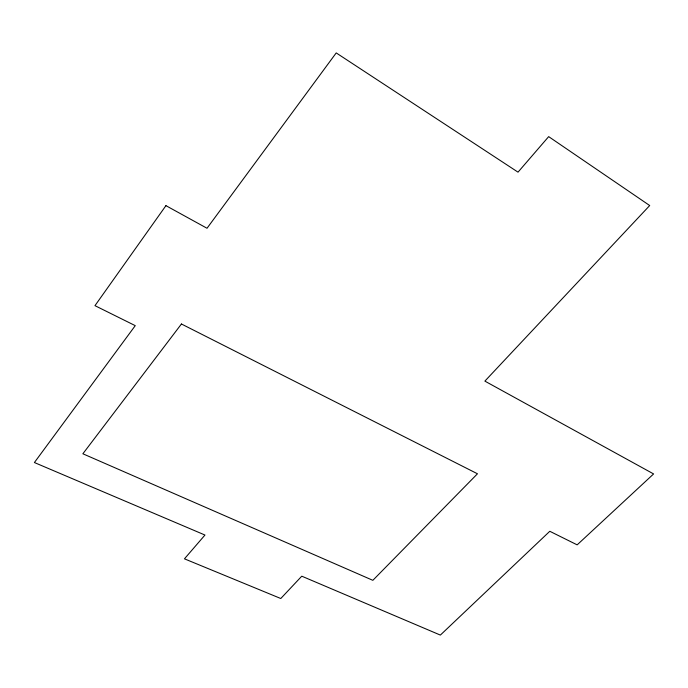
<?xml version="1.0" encoding="UTF-8"?>
<svg xmlns="http://www.w3.org/2000/svg" width="688" height="688" viewBox="0 0 688 688"><rect width="100%" height="100%" fill="white"/><g stroke="black" fill="none" stroke-linecap="round" stroke-linejoin="round"><path stroke-width="1.03" d="M165.928 205.652L94.97 305.661L135.261 325.648L34.4 462.534L204.972 535.04L184.453 558.828L280.79 598.517L301.765 576.183L440.363 635.084L549.789 531.282L577.163 544.862L653.6 473.937L484.877 381.118L649.704 205.54L548.671 136.628L518.021 172.155L336.217 52.916L207.019 228.261L165.928 205.652M181.426 323.996L82.87 453.779L372.853 580.328L477.472 473.783L181.426 323.996"/></g></svg>
